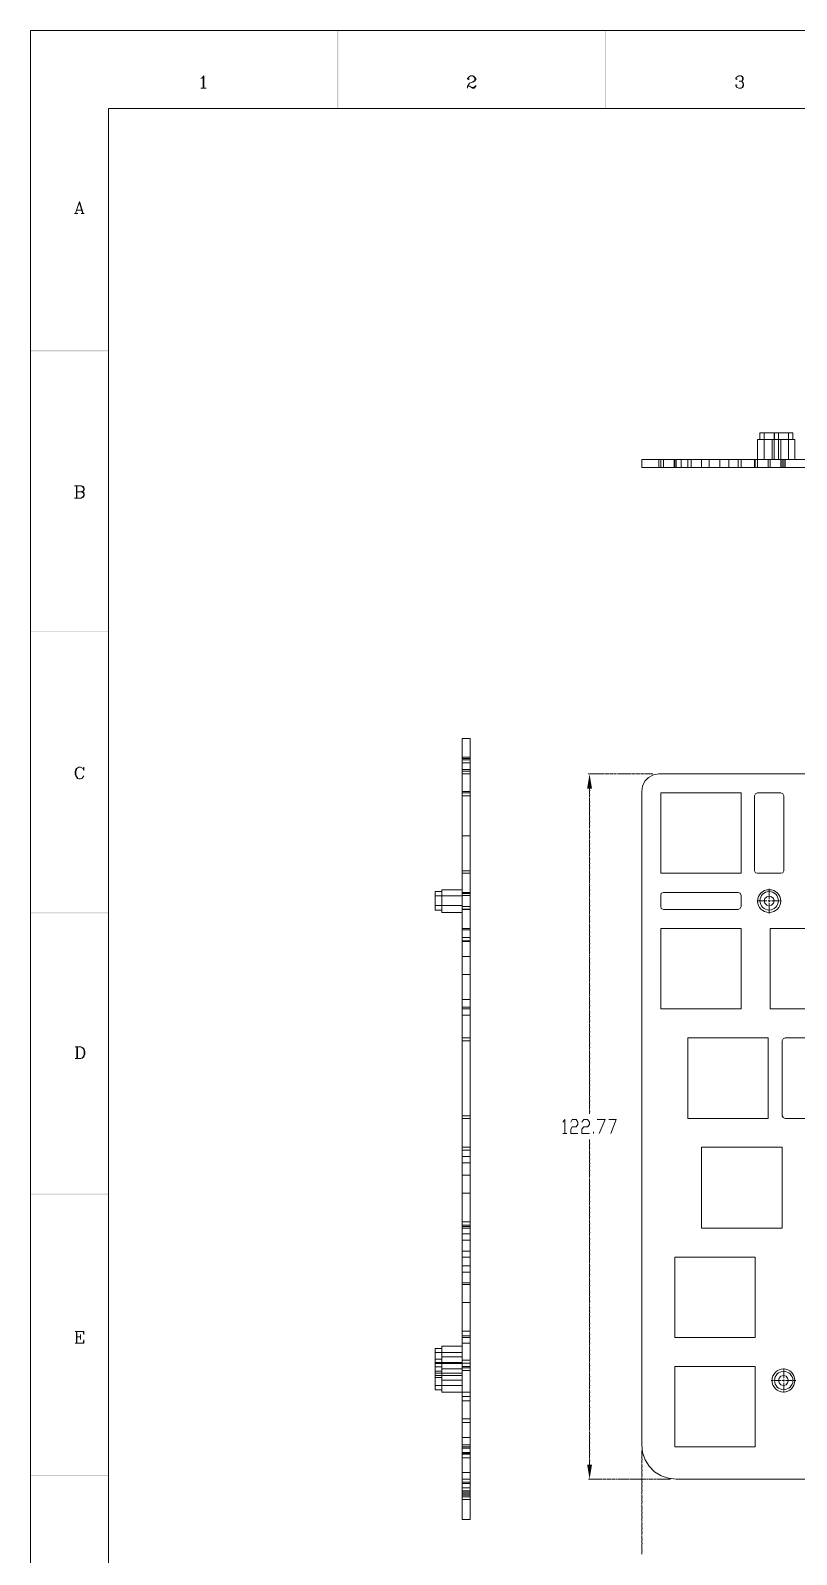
# Model space of a CAD drawing. Header units: millimetres. Extents: x 3 to 291, y 3 to 207.
# Drawn here: x 3.2 to 70.2, y 73.5 to 206.8 of the extents above; entities that cross this region are included whole.
import ezdxf

# ---------------------------------------------------------------- set-up
doc = ezdxf.new("R2010")
doc.units = ezdxf.units.MM

msp = doc.modelspace()

# ---------------------------------------------------------------- hatches: boundary and pattern name
h = msp.add_hatch(color=7)
h.dxf.hatch_style = 2
h.paths.add_polyline_path([(29.972, 206.825215), (30.099, 200.009548), (30.099, 206.825215)])
h = msp.add_hatch(color=7)
h.dxf.hatch_style = 2
h.paths.add_polyline_path([(29.972, 200.009442), (30.099, 200.009442), (29.972, 206.825109)])
h = msp.add_hatch(color=7)
h.dxf.hatch_style = 2
h.paths.add_polyline_path([(53.424772, 206.825215), (53.509439, 200.009548), (53.509439, 206.825215)])
h = msp.add_hatch(color=7)
h.dxf.hatch_style = 2
h.paths.add_polyline_path([(53.424772, 200.009442), (53.509439, 200.009442), (53.424772, 206.825109)])
h = msp.add_hatch(color=7)
h.dxf.hatch_style = 2
h.paths.add_polyline_path([(3.175, 178.758215), (9.990314, 178.758215), (9.990314, 178.885215)])
h = msp.add_hatch(color=7)
h.dxf.hatch_style = 2
h.paths.add_polyline_path([(3.175, 178.885215), (3.175, 178.758215), (9.990314, 178.885215)])
h = msp.add_hatch(color=7)
h.dxf.hatch_style = 2
h.paths.add_polyline_path([(3.175, 154.289443), (3.175, 154.205129), (9.990314, 154.289443)])
h = msp.add_hatch(color=7)
h.dxf.hatch_style = 2
h.paths.add_polyline_path([(3.175, 154.204987), (9.990314, 154.204987), (9.990314, 154.289301)])
at = {"true_color": 0x00ffff}
h = msp.add_hatch(color=4, dxfattribs=at)
h.dxf.hatch_style = 2
h.paths.add_polyline_path([(52.070035, 141.80118), (51.858369, 140.53118), (52.281702, 140.53118)])
h = msp.add_hatch(color=7)
h.dxf.hatch_style = 2
h.paths.add_polyline_path([(3.175, 129.69367), (3.175, 129.609356), (9.990314, 129.69367)])
h = msp.add_hatch(color=7)
h.dxf.hatch_style = 2
h.paths.add_polyline_path([(3.175, 129.609215), (9.990314, 129.609215), (9.990314, 129.693529)])
h = msp.add_hatch(color=7)
h.dxf.hatch_style = 2
h.paths.add_polyline_path([(3.175, 105.098215), (3.175, 105.013548), (9.990314, 105.098215)])
h = msp.add_hatch(color=7)
h.dxf.hatch_style = 2
h.paths.add_polyline_path([(3.175, 105.013443), (9.990314, 105.013443), (9.990314, 105.098109)])
h = msp.add_hatch(color=4, dxfattribs=at)
h.dxf.hatch_style = 2
h.paths.add_polyline_path([(52.070035, 80.121548), (52.281702, 81.391548), (51.858369, 81.391548)])
h = msp.add_hatch(color=7)
h.dxf.hatch_style = 2
h.paths.add_polyline_path([(3.175, 80.502442), (3.175, 80.417776), (9.990314, 80.502442)])
h = msp.add_hatch(color=7)
h.dxf.hatch_style = 2
h.paths.add_polyline_path([(3.175, 80.41767), (9.990314, 80.41767), (9.990314, 80.502337)])

# ---------------------------------------------------------------- linework, layer by layer
at = {"color": 7, "lineweight": 0}
for points in [[(291.422702, 206.825109), (3.175035, 206.825109)], [(291.422702, 206.825109), (3.175035, 206.825109)], [(3.175071, 206.825003), (3.175071, 3.286689)], [(18.076404, 202.634144), (18.203404, 202.676478), (18.330404, 202.845811), (18.330404, 201.787478)], [(18.287929, 202.761109), (18.287929, 201.787443)], [(41.486702, 202.634144), (41.529035, 202.591811), (41.486702, 202.549478), (41.402035, 202.591811), (41.402035, 202.634144), (41.486702, 202.718811), (41.529035, 202.761144), (41.656035, 202.845811), (41.867702, 202.845811), (41.994702, 202.761144), (42.037035, 202.718811), (42.121702, 202.634144), (42.121702, 202.549478), (42.037035, 202.422478), (41.910035, 202.337811), (41.656035, 202.253144), (41.571369, 202.210811), (41.486702, 202.083811), (41.402035, 201.956811), (41.402035, 201.787478)], [(41.867737, 202.845846), (41.952404, 202.76118), (41.994737, 202.718846), (42.037071, 202.63418), (42.037071, 202.549513), (41.994737, 202.422513), (41.867737, 202.337846), (41.656071, 202.25318)], [(64.897, 202.634144), (64.981667, 202.591811), (64.897, 202.549478), (64.854667, 202.591811), (64.854667, 202.634144), (64.897, 202.718811), (64.981667, 202.761144), (65.108667, 202.845811), (65.320333, 202.845811), (65.447333, 202.761144), (65.489667, 202.676478), (65.489667, 202.549478), (65.447333, 202.422478), (65.320333, 202.380144), (65.151, 202.380144)], [(65.320404, 202.845846), (65.405071, 202.76118), (65.447404, 202.676513), (65.447404, 202.549513), (65.405071, 202.422513), (65.320404, 202.38018), (65.405071, 202.337846), (65.489737, 202.25318), (65.532071, 202.12618), (65.532071, 201.99918), (65.489737, 201.914513), (65.447404, 201.829846), (65.320404, 201.787513), (65.108737, 201.787513), (64.981737, 201.829846), (64.897071, 201.914513), (64.854737, 201.99918), (64.854737, 202.041513), (64.897071, 202.083846), (64.981737, 202.041513), (64.897071, 201.99918)], [(18.076263, 201.787443), (18.541929, 201.787443)], [(41.401965, 201.914478), (41.486631, 201.956811), (41.571298, 201.956811), (41.825298, 201.829811), (41.952298, 201.829811), (42.036965, 201.914478), (42.121631, 201.956811)], [(41.571263, 201.956846), (41.825263, 201.787513), (41.994596, 201.787513), (42.036929, 201.829846), (42.121596, 201.956846), (42.121596, 202.041513)], [(65.447333, 202.295478), (65.489667, 202.126144), (65.489667, 201.999144), (65.447333, 201.914478), (65.405, 201.829811), (65.320333, 201.787478)], [(7.027369, 190.823144), (7.323702, 190.823144)], [(7.112071, 190.823144), (7.450737, 191.881478), (7.789404, 190.823144)], [(7.196702, 191.119478), (7.662369, 191.119478)], [(7.450702, 191.712144), (7.747035, 190.823144)], [(7.620035, 190.823144), (7.874035, 190.823144)], [(70.019369, 171.053478), (66.759702, 171.053478)], [(66.759737, 169.317846), (66.759737, 171.053513)], [(69.850035, 171.646144), (66.971369, 171.646144)], [(66.971404, 171.64618), (66.971404, 171.053513)], [(68.579965, 171.646215), (68.579965, 171.053548)], [(68.791667, 169.317846), (68.791667, 171.053513)], [(69.85, 171.646215), (69.85, 171.053548)], [(70.019333, 169.317882), (70.019333, 171.053548)], [(56.642, 168.598074), (56.642, 169.317741)], [(56.642035, 169.317811), (215.138035, 169.317811)], [(58.123667, 169.317741), (58.123667, 168.598074)], [(56.642035, 168.598144), (215.138035, 168.598144)], [(7.027298, 166.989478), (7.619965, 166.989478), (7.789298, 166.947144), (7.831631, 166.862478), (7.873965, 166.777811), (7.873965, 166.693144), (7.831631, 166.566144), (7.789298, 166.523811), (7.619965, 166.481478)], [(7.196631, 166.989478), (7.196631, 165.931144)], [(7.238965, 166.989478), (7.238965, 165.931144)], [(7.620035, 166.989478), (7.704702, 166.947144), (7.789369, 166.862478), (7.831702, 166.777811), (7.831702, 166.693144), (7.789369, 166.566144), (7.704702, 166.523811), (7.620035, 166.481478), (7.239035, 166.481478)], [(7.620035, 166.481478), (7.789369, 166.439144), (7.831702, 166.396811), (7.874035, 166.312144), (7.874035, 166.142811), (7.831702, 166.058144), (7.789369, 166.015811), (7.620035, 165.931144), (7.027369, 165.931144)], [(7.620035, 166.481478), (7.704702, 166.439144), (7.789369, 166.396811), (7.831702, 166.312144), (7.831702, 166.142811), (7.789369, 166.058144), (7.704702, 166.015811), (7.620035, 165.931144)], [(40.936333, 76.607882), (40.936333, 144.891548)], [(40.936333, 144.891407), (41.613667, 144.891407)], [(41.613667, 76.607882), (41.613667, 144.891548)], [(41.613667, 143.155776), (40.936333, 143.155776)], [(41.613667, 142.774846), (40.936333, 142.774846)], [(7.789369, 142.266776), (7.831702, 142.097442), (7.831702, 142.393776), (7.789369, 142.266776), (7.662369, 142.351442), (7.535369, 142.393776), (7.408369, 142.393776), (7.281369, 142.351442), (7.196702, 142.266776), (7.154369, 142.182109), (7.069702, 142.012776), (7.069702, 141.758776), (7.154369, 141.631776), (7.196702, 141.547109), (7.281369, 141.420109), (7.408369, 141.377776), (7.535369, 141.377776), (7.662369, 141.420109), (7.789369, 141.547109), (7.831702, 141.631776)], [(7.408333, 142.393705), (7.323667, 142.351372), (7.239, 142.266705), (7.196667, 142.182039), (7.154333, 142.012705), (7.154333, 141.758705), (7.196667, 141.631705), (7.239, 141.547039), (7.323667, 141.420039), (7.408333, 141.377705)], [(40.936333, 142.18218), (41.613667, 142.18218)], [(40.936333, 141.801039), (41.613667, 141.801039)], [(58.123596, 141.80118), (57.657929, 141.716513), (57.234596, 141.504846), (56.895929, 141.16618), (56.684263, 140.742846), (56.641929, 140.27718)], [(75.692, 141.801215), (58.123667, 141.801215)], [(41.613667, 140.277039), (40.936333, 140.277039)], [(56.642035, 83.127039), (56.642035, 140.277039)], [(65.320333, 140.150215), (58.293, 140.150215)], [(58.293035, 140.150039), (58.293035, 133.122705)], [(65.320369, 133.122705), (65.320369, 140.150039)], [(66.759737, 140.150109), (66.590404, 140.065442), (66.505737, 139.896109)], [(68.791667, 140.150215), (66.759667, 140.150215)], [(69.045737, 139.896215), (68.961071, 140.065548), (68.791737, 140.150215)], [(66.505702, 139.896039), (66.505702, 133.334372)], [(69.045702, 133.334372), (69.045702, 139.896039)], [(66.505667, 133.334513), (66.590333, 133.16518), (66.759667, 133.122846)], [(68.791667, 133.122811), (68.961, 133.165144), (69.045667, 133.334478)], [(58.293, 133.122882), (65.320333, 133.122882)], [(66.759667, 133.122882), (68.791667, 133.122882)], [(38.565596, 131.514109), (38.565596, 129.905442)], [(39.158333, 131.514109), (38.565667, 131.514109)], [(39.158263, 131.683443), (39.158263, 129.693776)], [(40.936333, 131.683443), (39.158333, 131.683443)], [(58.547, 131.429548), (58.335333, 131.387215), (58.293, 131.175548)], [(58.293035, 131.175372), (58.293035, 130.201705)], [(65.066333, 131.429548), (58.547, 131.429548)], [(65.320404, 131.175443), (65.235737, 131.387109), (65.066404, 131.429442)], [(65.320369, 130.201705), (65.320369, 131.175372)], [(39.158333, 129.905372), (38.565667, 129.905372)], [(40.936333, 129.693705), (39.158333, 129.693705)], [(58.293071, 130.201882), (58.335404, 130.032548), (58.547071, 129.947882)], [(58.547, 129.947882), (65.066333, 129.947882)], [(65.066298, 129.947811), (65.235631, 130.032478), (65.320298, 130.201811)], [(58.293035, 128.296811), (65.320369, 128.296811)], [(58.293035, 121.269372), (58.293035, 128.296705)], [(65.320369, 128.296705), (65.320369, 121.269372)], [(67.860369, 128.296811), (74.887702, 128.296811)], [(67.860369, 121.269372), (67.860369, 128.296705)], [(65.320369, 121.269478), (58.293035, 121.269478)], [(74.887702, 121.269478), (67.860369, 121.269478)], [(60.663702, 118.729478), (67.691035, 118.729478)], [(60.663702, 111.659705), (60.663702, 118.729372)], [(67.691035, 118.729372), (67.691035, 111.659705)], [(69.172702, 118.729548), (69.003369, 118.644882), (68.918702, 118.475548)], [(71.162369, 118.729478), (69.172702, 118.729478)], [(7.069667, 117.925109), (7.577667, 117.925109), (7.704667, 117.882776), (7.831667, 117.798109), (7.874, 117.713442), (7.916333, 117.544109), (7.916333, 117.290109), (7.874, 117.163109), (7.831667, 117.078442), (7.704667, 116.951442), (7.577667, 116.909109), (7.069667, 116.909109)], [(7.239, 117.925109), (7.239, 116.909109)], [(7.281333, 117.925109), (7.281333, 116.909109)], [(7.577667, 117.925109), (7.662333, 117.882776), (7.789333, 117.798109), (7.831667, 117.713442), (7.874, 117.544109), (7.874, 117.290109), (7.831667, 117.163109), (7.789333, 117.078442), (7.662333, 116.951442), (7.577667, 116.909109)], [(68.918702, 118.475372), (68.918702, 111.913705)], [(67.691035, 111.659811), (60.663702, 111.659811)], [(68.918631, 111.913741), (69.003298, 111.744407), (69.172631, 111.659741)], [(69.172702, 111.659811), (71.162369, 111.659811)], [(61.849035, 109.162215), (68.918702, 109.162215)], [(61.849035, 102.092725), (61.849035, 109.162039)], [(68.918702, 109.162039), (68.918702, 102.092725)], [(68.918702, 102.092548), (61.849035, 102.092548)], [(59.520702, 92.525391), (59.520702, 99.552725)], [(59.520702, 99.552548), (66.548035, 99.552548)], [(66.548035, 99.552725), (66.548035, 92.525391)], [(7.069667, 93.033074), (7.831667, 93.033074), (7.831667, 92.779074), (7.789333, 93.033074)], [(7.069667, 92.017109), (7.831667, 92.017109), (7.831667, 92.313442), (7.789333, 92.017109)], [(7.196631, 93.033074), (7.196631, 92.017074)], [(7.238965, 93.033074), (7.238965, 92.017074)], [(7.239, 92.567654), (7.535333, 92.567654)], [(7.535298, 92.779074), (7.535298, 92.355741)], [(66.548035, 92.525215), (59.520702, 92.525215)], [(38.565596, 91.551443), (38.565596, 87.953462)], [(39.158333, 91.551337), (38.565667, 91.551337)], [(39.158263, 91.763109), (39.158263, 89.815776)], [(40.936333, 91.763356), (39.158333, 91.763356)], [(39.158333, 89.942846), (38.565667, 89.942846)], [(39.158333, 89.561811), (38.565667, 89.561811)], [(40.936333, 89.773337), (39.158333, 89.773337)], [(39.158333, 89.773337), (39.158333, 87.741337)], [(59.520702, 89.985215), (66.548035, 89.985215)], [(59.520702, 82.958058), (59.520702, 89.985039)], [(66.548035, 89.985039), (66.548035, 82.958058)], [(39.158333, 87.953427), (38.565667, 87.953427)], [(40.936333, 87.741407), (39.158333, 87.741407)], [(40.936333, 83.127039), (41.613667, 83.127039)], [(56.642035, 83.127039), (56.684369, 82.449705), (56.938369, 81.814705), (57.277035, 81.264725), (57.742702, 80.756372), (58.335369, 80.417705), (58.970369, 80.206391), (59.647702, 80.121372)], [(66.548035, 82.957882), (59.520702, 82.957882)], [(41.613667, 80.121548), (40.936333, 80.121548)], [(59.647702, 80.121372), (75.692035, 80.121372)], [(41.613667, 79.740513), (40.936333, 79.740513)], [(40.936333, 78.724548), (41.613667, 78.724548)], [(40.936369, 78.343407), (41.613702, 78.343407)], [(41.613702, 76.607741), (40.936369, 76.607741)]]:
    msp.add_lwpolyline(points, dxfattribs=at)
msp.add_lwpolyline([(9.990667, 200.009478), (284.607, 200.009478), (284.607, 10.102144), (9.990667, 10.102144)], close=True, dxfattribs=at)
at = {"color": 8, "lineweight": 0, "true_color": 0x808080}
for points in [[(67.352298, 169.317846), (67.352298, 171.64618)], [(68.029631, 169.317846), (68.029631, 171.053513)], [(68.198965, 169.317846), (68.198965, 171.64618)], [(68.241298, 171.64618), (68.241298, 171.053513)], [(68.579965, 169.317846), (68.579965, 171.64618)], [(69.469071, 169.317846), (69.469071, 171.64618)], [(58.293071, 169.317846), (58.293071, 168.59818)], [(58.547071, 169.317846), (58.547071, 168.59818)], [(59.478404, 169.317846), (59.478404, 168.59818)], [(59.520737, 169.317846), (59.520737, 168.59818)], [(59.647737, 168.59818), (59.647737, 169.317846)], [(60.071071, 169.317846), (60.071071, 168.59818)], [(60.663737, 169.317846), (60.663737, 168.59818)], [(60.960071, 168.59818), (60.960071, 169.317846)], [(61.849071, 169.317846), (61.849071, 168.59818)], [(62.526404, 168.59818), (62.526404, 169.317846)], [(63.457737, 169.317846), (63.457737, 168.59818)], [(64.262071, 169.317846), (64.262071, 168.59818)], [(65.066404, 169.317846), (65.066404, 168.59818)], [(65.320404, 169.317846), (65.320404, 168.59818)], [(66.505737, 169.317846), (66.505737, 168.59818)], [(66.548071, 169.317846), (66.548071, 168.59818)], [(66.759737, 169.317846), (66.759737, 168.59818)], [(67.690965, 169.317846), (67.690965, 168.59818)], [(67.860298, 169.317846), (67.860298, 168.59818)], [(68.791631, 169.317846), (68.791631, 168.59818)], [(69.045737, 169.317846), (69.045737, 168.59818)], [(69.172737, 169.317846), (69.172737, 168.59818)], [(40.936333, 143.282882), (41.613667, 143.282882)], [(40.936333, 143.028811), (41.613667, 143.028811)], [(40.936333, 142.055074), (41.613667, 142.055074)], [(40.936333, 140.150144), (41.613667, 140.150144)], [(40.936333, 139.896144), (41.613667, 139.896144)], [(41.613667, 136.382478), (40.936333, 136.382478)], [(40.936333, 133.334478), (41.613667, 133.334478)], [(40.936333, 133.122811), (41.613667, 133.122811)], [(40.936333, 131.133144), (38.565667, 131.133144)], [(40.936333, 131.429478), (41.613667, 131.429478)], [(40.936333, 131.387144), (41.613667, 131.387144)], [(40.936333, 131.344811), (41.613667, 131.344811)], [(40.936333, 131.175478), (41.613667, 131.175478)], [(40.936333, 130.286478), (38.565667, 130.286478)], [(40.936333, 130.201811), (41.613667, 130.201811)], [(40.936333, 129.990144), (41.613667, 129.990144)], [(40.936333, 129.947811), (41.613667, 129.947811)], [(40.936333, 128.296846), (41.613667, 128.296846)], [(40.936333, 128.169846), (41.613667, 128.169846)], [(40.936333, 127.492513), (41.613667, 127.492513)], [(40.936333, 127.19618), (41.613667, 127.19618)], [(40.936333, 127.153846), (41.613667, 127.153846)], [(40.936333, 125.841513), (41.613667, 125.841513)], [(40.936333, 124.27518), (41.613667, 124.27518)], [(40.936333, 122.073846), (41.613667, 122.073846)], [(40.936333, 121.396513), (41.613667, 121.396513)], [(40.936333, 121.269513), (41.613667, 121.269513)], [(40.936333, 120.71918), (41.613667, 120.71918)], [(40.936333, 118.729513), (41.613667, 118.729513)], [(40.936333, 118.475513), (41.613667, 118.475513)], [(40.936333, 111.913846), (41.613667, 111.913846)], [(40.936333, 111.659846), (41.613667, 111.659846)], [(40.936333, 109.162074), (41.613667, 109.162074)], [(40.936333, 108.908074), (41.613667, 108.908074)], [(40.936333, 108.357776), (41.613667, 108.357776)], [(40.936333, 107.807443), (41.613667, 107.807443)], [(40.936333, 106.706776), (41.613667, 106.706776)], [(40.936333, 105.140443), (41.613667, 105.140443)], [(40.936333, 102.642776), (41.613667, 102.642776)], [(40.936333, 102.346442), (41.613667, 102.346442)], [(40.936333, 102.219442), (41.613667, 102.219442)], [(40.936333, 102.092795), (41.613667, 102.092795)], [(40.936333, 101.584442), (41.613667, 101.584442)], [(40.936333, 101.034462), (41.613667, 101.034462)], [(40.936333, 100.060442), (41.613667, 100.060442)], [(40.936333, 99.552443), (41.613667, 99.552443)], [(40.936333, 98.790443), (41.613667, 98.790443)], [(40.936333, 98.240109), (41.613667, 98.240109)], [(41.613667, 97.308776), (40.936333, 97.308776)], [(40.936333, 97.139795), (41.613667, 97.139795)], [(40.936333, 95.573109), (41.613667, 95.573109)], [(40.936333, 93.075443), (41.613667, 93.075443)], [(40.936333, 92.652109), (41.613667, 92.652109)], [(40.936333, 92.525109), (41.613667, 92.525109)], [(40.936333, 92.017109), (41.613667, 92.017109)], [(40.936333, 91.212529), (38.565667, 91.212529)], [(40.936333, 90.831529), (39.158333, 90.831529)], [(39.158333, 90.620215), (38.565667, 90.620215)], [(40.936333, 90.323882), (38.565667, 90.323882)], [(40.936333, 90.239215), (38.565667, 90.239215)], [(40.936333, 89.392654), (38.565667, 89.392654)], [(39.158333, 89.815705), (39.158333, 89.773372)], [(40.936333, 90.535548), (41.613667, 90.535548)], [(41.613667, 90.281548), (40.936333, 90.281548)], [(40.936333, 89.985215), (41.613667, 89.985215)], [(40.936333, 89.858074), (41.613667, 89.858074)], [(40.936333, 89.646548), (41.613667, 89.646548)], [(40.936333, 89.180635), (38.565667, 89.180635)], [(39.158333, 89.011654), (38.565667, 89.011654)], [(40.936333, 88.334321), (38.565667, 88.334321)], [(40.936333, 88.799635), (39.158333, 88.799635)], [(41.613667, 87.741301), (40.936333, 87.741301)], [(40.936333, 87.360301), (41.613667, 87.360301)], [(40.936333, 86.979301), (41.613667, 86.979301)], [(40.936333, 85.413321), (41.613667, 85.413321)], [(40.936333, 85.074654), (41.613667, 85.074654)], [(40.936333, 83.761968), (41.613667, 83.761968)], [(40.936333, 82.957776), (41.613667, 82.957776)], [(40.936333, 82.830776), (41.613667, 82.830776)], [(40.936333, 82.449776), (41.613667, 82.449776)], [(41.613667, 82.365109), (40.936333, 82.365109)], [(40.936333, 82.323129), (41.613667, 82.323129)], [(40.936333, 81.984462), (41.613667, 81.984462)], [(41.613667, 80.714109), (40.936333, 80.714109)], [(40.936333, 79.867654), (41.613667, 79.867654)], [(40.936333, 79.359337), (41.613667, 79.359337)], [(40.936333, 79.105689), (41.613667, 79.105689)], [(40.936333, 78.978337), (41.613667, 78.978337)], [(40.936333, 78.851337), (41.613667, 78.851337)], [(40.936333, 78.597442), (41.613667, 78.597442)]]:
    msp.add_lwpolyline(points, dxfattribs=at)
for points in [[(68.918631, 169.317846), (68.918631, 168.59818)], [(68.198929, 130.709846), (68.156596, 130.921513), (67.987263, 131.048513), (67.775596, 131.13318), (67.563929, 131.048513), (67.394596, 130.921513), (67.352263, 130.709846), (67.394596, 130.49818), (67.563929, 130.328846), (67.775596, 130.286513), (67.987263, 130.328846), (68.156596, 130.49818)], [(69.468965, 88.757372), (69.384298, 88.969391), (69.257298, 89.138372), (69.045631, 89.180705), (68.791631, 89.138372), (68.664631, 88.969391), (68.579965, 88.757372), (68.664631, 88.545705), (68.791631, 88.376372), (69.045631, 88.334391), (69.257298, 88.376372), (69.384298, 88.545705)]]:
    msp.add_lwpolyline(points, close=True, dxfattribs=at)
at = {"color": 4, "lineweight": 0, "true_color": 0x00ffff}
for points in [[(52.070035, 141.80118), (52.027702, 141.80118), (51.943035, 141.80118)], [(52.197, 141.80118), (52.112333, 141.80118)], [(52.408702, 141.80118), (52.281702, 141.80118), (52.239369, 141.80118)], [(52.451071, 141.80118), (52.493404, 141.80118)], [(52.789702, 141.80118), (52.662702, 141.80118), (52.620369, 141.80118), (52.493369, 141.80118)], [(52.831929, 141.80118), (52.874263, 141.80118)], [(53.043631, 141.80118), (53.001298, 141.80118), (52.874298, 141.80118)], [(53.170737, 141.80118), (53.086071, 141.80118)], [(53.382263, 141.80118), (53.255263, 141.80118), (53.212929, 141.80118)], [(53.424631, 141.80118), (53.466965, 141.80118)], [(53.763298, 141.80118), (53.636298, 141.80118), (53.593965, 141.80118), (53.466965, 141.80118)], [(53.805667, 141.80118), (53.848, 141.80118)], [(54.144333, 141.80118), (54.017333, 141.80118), (53.975, 141.80118), (53.848, 141.80118)], [(54.186702, 141.80118), (54.229035, 141.80118)], [(54.398404, 141.80118), (54.356071, 141.80118), (54.229071, 141.80118)], [(54.525369, 141.80118), (54.440702, 141.80118)], [(54.737071, 141.80118), (54.610071, 141.80118), (54.567737, 141.80118)], [(54.779263, 141.80118), (54.821596, 141.80118)], [(55.118071, 141.80118), (54.991071, 141.80118), (54.948737, 141.80118), (54.821737, 141.80118)], [(55.160298, 141.80118), (55.202631, 141.80118)], [(55.498929, 141.80118), (55.371929, 141.80118), (55.329596, 141.80118), (55.202596, 141.80118)], [(55.710631, 141.80118), (55.583631, 141.80118), (55.541298, 141.80118)], [(55.753, 141.80118), (55.795333, 141.80118)], [(56.091667, 141.80118), (55.964667, 141.80118), (55.922333, 141.80118), (55.795333, 141.80118)], [(56.134035, 141.80118), (56.176369, 141.80118)], [(56.472702, 141.80118), (56.345702, 141.80118), (56.303369, 141.80118), (56.176369, 141.80118)], [(56.515071, 141.80118), (56.557404, 141.80118)], [(56.726596, 141.80118), (56.684263, 141.80118), (56.557263, 141.80118)], [(56.853737, 141.80118), (56.769071, 141.80118)], [(57.065263, 141.80118), (56.938263, 141.80118), (56.895929, 141.80118)], [(57.107631, 141.80118), (57.149965, 141.80118)], [(57.446263, 141.80118), (57.319263, 141.80118), (57.276929, 141.80118), (57.149929, 141.80118)], [(57.488596, 141.80118), (57.530929, 141.80118)], [(57.615596, 141.80118), (57.530929, 141.80118)], [(52.070035, 140.531144), (52.070035, 140.404144)], [(52.070035, 140.361811), (52.112369, 140.361811)], [(52.070035, 140.319442), (52.070035, 140.192443), (52.070035, 140.150109), (52.070035, 140.023109)], [(52.070035, 139.980776), (52.112369, 139.980776)], [(52.070035, 139.938407), (52.070035, 139.811407), (52.070035, 139.769074)], [(52.070035, 139.726882), (52.070035, 139.642215)], [(52.070035, 139.599741), (52.070035, 139.557407), (52.070035, 139.430407)], [(52.070035, 139.388215), (52.112369, 139.388215)], [(52.070035, 139.345846), (52.070035, 139.218846), (52.070035, 139.176513), (52.070035, 139.049513)], [(52.070035, 139.00718), (52.112369, 139.00718)], [(52.070035, 138.964811), (52.070035, 138.837811), (52.070035, 138.795478), (52.070035, 138.668478)], [(52.070035, 138.62618), (52.112369, 138.62618)], [(52.070035, 138.583776), (52.070035, 138.456776), (52.070035, 138.414442)], [(52.070035, 138.372074), (52.070035, 138.287407)], [(52.070035, 138.245144), (52.070035, 138.202811), (52.070035, 138.075811)], [(52.070035, 138.033442), (52.112369, 138.033442)], [(52.070035, 137.991215), (52.070035, 137.864215), (52.070035, 137.821882), (52.070035, 137.694882)], [(52.070035, 137.652407), (52.112369, 137.652407)], [(52.070035, 137.610215), (52.070035, 137.483215), (52.070035, 137.440882), (52.070035, 137.313882)], [(52.070035, 137.271548), (52.112369, 137.271548)], [(52.070035, 137.22918), (52.070035, 137.10218), (52.070035, 137.059846)], [(52.070035, 137.017478), (52.070035, 136.932811)], [(52.070035, 136.890513), (52.070035, 136.84818), (52.070035, 136.72118)], [(52.070035, 136.678811), (52.112369, 136.678811)], [(52.070035, 136.636442), (52.070035, 136.509442), (52.070035, 136.467109), (52.070035, 136.340109)], [(52.070035, 136.297811), (52.112369, 136.297811)], [(52.070035, 136.255407), (52.070035, 136.128407), (52.070035, 136.086074)], [(52.070035, 136.043705), (52.070035, 135.959039)], [(52.070035, 135.916776), (52.070035, 135.874442), (52.070035, 135.747442)], [(52.070035, 135.705074), (52.112369, 135.705074)], [(52.070035, 135.662882), (52.070035, 135.535882), (52.070035, 135.493548), (52.070035, 135.366548)], [(52.070035, 135.324215), (52.112369, 135.324215)], [(52.070035, 135.281846), (52.070035, 135.154846), (52.070035, 135.112513), (52.070035, 134.985513)], [(52.070035, 134.94318), (52.112369, 134.94318)], [(52.070035, 134.900811), (52.070035, 134.773811), (52.070035, 134.731478)], [(52.070035, 134.689109), (52.070035, 134.604443)], [(52.070035, 134.562144), (52.070035, 134.519811), (52.070035, 134.392811)], [(52.070035, 134.350442), (52.112369, 134.350442)], [(52.070035, 134.308074), (52.070035, 134.181074), (52.070035, 134.138741), (52.070035, 134.011741)], [(52.070035, 133.969442), (52.112369, 133.969442)], [(52.070035, 133.927039), (52.070035, 133.800039), (52.070035, 133.758058), (52.070035, 133.630705)], [(52.070035, 133.588407), (52.112369, 133.588407)], [(52.070035, 133.546215), (52.070035, 133.419215), (52.070035, 133.376882)], [(52.070035, 133.334513), (52.070035, 133.249846)], [(52.070035, 133.207548), (52.070035, 133.165215), (52.070035, 133.038215)], [(52.070035, 132.995846), (52.112369, 132.995846)], [(52.070035, 132.953478), (52.070035, 132.826478), (52.070035, 132.784144), (52.070035, 132.657144)], [(52.070035, 132.614811), (52.112369, 132.614811)], [(52.070035, 132.572443), (52.070035, 132.445442), (52.070035, 132.403109)], [(52.070035, 132.360741), (52.070035, 132.276074)], [(52.070035, 132.233776), (52.070035, 132.191442), (52.070035, 132.064442)], [(52.070035, 132.022074), (52.112369, 132.022074)], [(52.070035, 131.979882), (52.070035, 131.852882), (52.070035, 131.810548), (52.070035, 131.683548)], [(52.070035, 131.641215), (52.112369, 131.641215)], [(52.070035, 131.598846), (52.070035, 131.471846), (52.070035, 131.429513), (52.070035, 131.302513)], [(52.070035, 131.260215), (52.112369, 131.260215)], [(52.070035, 131.217846), (52.070035, 131.090846), (52.070035, 131.048513)], [(52.070035, 131.006144), (52.070035, 130.921478)], [(52.070035, 130.87918), (52.070035, 130.836846), (52.070035, 130.709846)], [(52.070035, 130.667478), (52.112369, 130.667478)], [(52.070035, 130.625109), (52.070035, 130.498109), (52.070035, 130.455776), (52.070035, 130.328776)], [(66.717298, 130.709846), (66.886631, 130.709846)], [(66.928965, 130.709846), (66.971298, 130.709846)], [(67.013631, 130.709846), (67.267631, 130.709846)], [(67.309965, 130.709846), (67.352298, 130.709846)], [(67.394667, 130.709846), (67.564, 130.709846)], [(67.690965, 130.709846), (67.902631, 130.709846)], [(67.775631, 130.582846), (67.775631, 130.794513)], [(67.775702, 131.556478), (67.775702, 131.768144)], [(67.775702, 131.471846), (67.775702, 131.51418)], [(67.775702, 131.217846), (67.775702, 131.429513)], [(67.775702, 131.13318), (67.775702, 131.175513)], [(67.775702, 130.87918), (67.775702, 131.090846)], [(67.987404, 130.709846), (68.156737, 130.709846)], [(68.199071, 130.709846), (68.241404, 130.709846)], [(68.283737, 130.709846), (68.537737, 130.709846)], [(68.580071, 130.709846), (68.622404, 130.709846)], [(68.664702, 130.709846), (68.834035, 130.709846)], [(52.070035, 130.286442), (52.112369, 130.286442)], [(52.070035, 130.244074), (52.070035, 130.117074), (52.070035, 130.074741), (52.070035, 129.947741)], [(52.070035, 129.905407), (52.112369, 129.905407)], [(52.070035, 129.863215), (52.070035, 129.736215), (52.070035, 129.693882)], [(52.070035, 129.651513), (52.070035, 129.566846)], [(52.070035, 129.524548), (52.070035, 129.482215), (52.070035, 129.355215)], [(52.070035, 129.312882), (52.112369, 129.312882)], [(67.775702, 130.286442), (67.775702, 130.498109)], [(67.775702, 129.947811), (67.775702, 130.201811), (67.775702, 130.244144)], [(67.775702, 129.863144), (67.775702, 129.905478)], [(67.775702, 129.609144), (67.775702, 129.820811)], [(52.070035, 129.270478), (52.070035, 129.143478), (52.070035, 129.101144), (52.070035, 128.974144)], [(52.070035, 128.931846), (52.112369, 128.931846)], [(52.070035, 128.889478), (52.070035, 128.762478), (52.070035, 128.720144)], [(52.070035, 128.677776), (52.070035, 128.593109)], [(52.070035, 128.550811), (52.070035, 128.508478), (52.070035, 128.381478)], [(52.070035, 128.339109), (52.112369, 128.339109)], [(52.070035, 128.296741), (52.070035, 128.169741), (52.070035, 128.127407), (52.070035, 128.000407)], [(52.070035, 127.958074), (52.112369, 127.958074)], [(52.070035, 127.915882), (52.070035, 127.788882), (52.070035, 127.746548), (52.070035, 127.619548)], [(52.070035, 127.577039), (52.112369, 127.577039)], [(52.070035, 127.534846), (52.070035, 127.407846), (52.070035, 127.365513)], [(52.070035, 127.323144), (52.070035, 127.238478)], [(52.070035, 127.196215), (52.070035, 127.153882), (52.070035, 127.026882)], [(52.070035, 126.984513), (52.112369, 126.984513)], [(52.070035, 126.942109), (52.070035, 126.815109), (52.070035, 126.772776), (52.070035, 126.645776)], [(52.070035, 126.603478), (52.112369, 126.603478)], [(52.070035, 126.561109), (52.070035, 126.434109), (52.070035, 126.391776), (52.070035, 126.264776)], [(52.070035, 126.222443), (52.112369, 126.222443)], [(52.070035, 126.180074), (52.070035, 126.053074), (52.070035, 126.010741)], [(52.070035, 125.968548), (52.070035, 125.883882)], [(52.070035, 125.841407), (52.070035, 125.799074), (52.070035, 125.672074)], [(52.070035, 125.629882), (52.112369, 125.629882)], [(52.070035, 125.587513), (52.070035, 125.460513), (52.070035, 125.41818), (52.070035, 125.29118)], [(52.070035, 125.248846), (52.112369, 125.248846)], [(52.070035, 125.206478), (52.070035, 125.079478), (52.070035, 125.037144)], [(52.070035, 124.994776), (52.070035, 124.910109)], [(52.070035, 124.867846), (52.070035, 124.825513), (52.070035, 124.698513)], [(52.070035, 124.656144), (52.112369, 124.656144)], [(52.070035, 124.613741), (52.070035, 124.486741), (52.070035, 124.444407), (52.070035, 124.317407)], [(52.070035, 124.275109), (52.112369, 124.275109)], [(52.070035, 124.232882), (52.070035, 124.105882), (52.070035, 124.063548), (52.070035, 123.936548)], [(52.070035, 123.894074), (52.112369, 123.894074)], [(52.070035, 123.851882), (52.070035, 123.724882), (52.070035, 123.682548)], [(52.070035, 123.64018), (52.070035, 123.555513)], [(52.070035, 123.513215), (52.070035, 123.470882), (52.070035, 123.343882)], [(52.070035, 123.301513), (52.112369, 123.301513)], [(52.070035, 123.259144), (52.070035, 123.132144), (52.070035, 123.089811), (52.070035, 122.962811)], [(52.070035, 122.920478), (52.112369, 122.920478)], [(52.070035, 122.878109), (52.070035, 122.751109), (52.070035, 122.708776), (52.070035, 122.581776)], [(52.070035, 122.539478), (52.112369, 122.539478)], [(52.070035, 122.497074), (52.070035, 122.370074), (52.070035, 122.327741)], [(52.070035, 122.285372), (52.070035, 122.200705)], [(52.070035, 122.158442), (52.070035, 122.116109), (52.070035, 121.989109)], [(52.070035, 121.946741), (52.112369, 121.946741)], [(52.070035, 121.904548), (52.070035, 121.777548), (52.070035, 121.735215), (52.070035, 121.608215)], [(52.070035, 121.565882), (52.112369, 121.565882)], [(52.070035, 121.523513), (52.070035, 121.396513), (52.070035, 121.35418)], [(52.070035, 121.311811), (52.070035, 121.227144)], [(52.070035, 121.184846), (52.070035, 121.142513), (52.070035, 121.015513)], [(52.070035, 120.973144), (52.112369, 120.973144)], [(52.070035, 120.930776), (52.070035, 120.803776), (52.070035, 120.761443), (52.070035, 120.634443)], [(52.070035, 120.592109), (52.112369, 120.592109)], [(52.070035, 120.549741), (52.070035, 120.422741), (52.070035, 120.380407), (52.070035, 120.253407)], [(52.070035, 120.211109), (52.112369, 120.211109)], [(52.070035, 120.168705), (52.070035, 120.041705), (52.070035, 119.999725)], [(52.070035, 119.95718), (52.070035, 119.872513)], [(52.070035, 119.830074), (52.070035, 119.787741), (52.070035, 119.660741)], [(52.070035, 119.618548), (52.112369, 119.618548)], [(52.070035, 119.57618), (52.070035, 119.44918), (52.070035, 119.406846), (52.070035, 119.279846)], [(52.070035, 119.237513), (52.112369, 119.237513)], [(52.070035, 119.195144), (52.070035, 119.068144), (52.070035, 119.025811), (52.070035, 118.898811)], [(52.070035, 118.856478), (52.112369, 118.856478)], [(52.070035, 118.814109), (52.070035, 118.687109), (52.070035, 118.644776)], [(52.070035, 118.602407), (52.070035, 118.475407), (52.070035, 118.433074), (52.070035, 118.306074)], [(52.070035, 118.263741), (52.112369, 118.263741)], [(52.070035, 118.221548), (52.070035, 118.094548), (52.070035, 118.052215), (52.070035, 117.925215)], [(52.070035, 117.882882), (52.112369, 117.882882)], [(52.070035, 117.840513), (52.070035, 117.713513), (52.070035, 117.67118)], [(52.070035, 117.628811), (52.070035, 117.544144)], [(52.070035, 117.501882), (52.070035, 117.459548), (52.070035, 117.332548)], [(52.070035, 117.29018), (52.112369, 117.29018)], [(52.070035, 117.247811), (52.070035, 117.120811), (52.070035, 117.078478), (52.070035, 116.951478)], [(52.070035, 116.909144), (52.112369, 116.909144)], [(52.070035, 116.866776), (52.070035, 116.739776), (52.070035, 116.697442), (52.070035, 116.570443)], [(52.070035, 116.528109), (52.112369, 116.528109)], [(52.070035, 116.485741), (52.070035, 116.358741), (52.070035, 116.316407)], [(52.070035, 116.274215), (52.070035, 116.189548)], [(52.070035, 116.147074), (52.070035, 116.104741), (52.070035, 115.977741)], [(52.070035, 115.935372), (52.112369, 115.935372)], [(52.070035, 115.89318), (52.070035, 115.76618), (52.070035, 115.723846), (52.070035, 115.596846)], [(52.070035, 115.554548), (52.112369, 115.554548)], [(52.070035, 115.512144), (52.070035, 115.385144), (52.070035, 115.342811), (52.070035, 115.215811)], [(52.070035, 115.173513), (52.112369, 115.173513)], [(52.070035, 115.13118), (52.070035, 115.00418)], [(52.070035, 114.961846), (52.112369, 114.961846)], [(52.070035, 114.919443), (52.070035, 114.792442), (52.070035, 114.750109), (52.070035, 114.623109)], [(52.070035, 114.580776), (52.112369, 114.580776)], [(52.070035, 114.538407), (52.070035, 114.411407), (52.070035, 114.369074), (52.070035, 114.242074)], [(52.070035, 114.199741), (52.112369, 114.199741)], [(52.070035, 114.157548), (52.070035, 114.030548), (52.070035, 113.988215)], [(52.070035, 113.945846), (52.070035, 113.86118)], [(52.070035, 113.818705), (52.070035, 113.776372), (52.070035, 113.649725)], [(52.070035, 113.60718), (52.112369, 113.60718)], [(52.070035, 113.564811), (52.070035, 113.437811), (52.070035, 113.395478), (52.070035, 113.268478)], [(52.070035, 113.22618), (52.112369, 113.22618)], [(52.070035, 113.183776), (52.070035, 113.056776), (52.070035, 113.014443), (52.070035, 112.887443)], [(52.070035, 112.845144), (52.112369, 112.845144)], [(52.070035, 112.802776), (52.070035, 112.675776), (52.070035, 112.633442)], [(52.070035, 112.591215), (52.070035, 112.506548)], [(52.070035, 112.464109), (52.070035, 112.421776), (52.070035, 112.294776)], [(52.070035, 112.252407), (52.112369, 112.252407)], [(52.070035, 112.210215), (52.070035, 112.083215)], [(52.070035, 109.500811), (52.070035, 109.627811), (52.070035, 109.670144), (52.070035, 109.839478)], [(52.070035, 109.458442), (52.112369, 109.458442)], [(52.070035, 109.119776), (52.070035, 109.246776), (52.070035, 109.289109), (52.070035, 109.416109)], [(52.070035, 109.077407), (52.112369, 109.077407)], [(52.070035, 108.865882), (52.070035, 108.908215), (52.070035, 109.035215)], [(52.070035, 108.738741), (52.070035, 108.823407)], [(52.070035, 108.527039), (52.070035, 108.654039), (52.070035, 108.696372)], [(52.070035, 108.484846), (52.112369, 108.484846)], [(52.070035, 108.146215), (52.070035, 108.273215), (52.070035, 108.315548), (52.070035, 108.442548)], [(52.070035, 108.103811), (52.112369, 108.103811)], [(52.070035, 107.76518), (52.070035, 107.89218), (52.070035, 107.934513), (52.070035, 108.061513)], [(52.070035, 107.722776), (52.112369, 107.722776)], [(52.070035, 107.553442), (52.070035, 107.680443)], [(52.070035, 107.511109), (52.112369, 107.511109)], [(52.070035, 107.172443), (52.070035, 107.299443), (52.070035, 107.341776), (52.070035, 107.468776)], [(52.070035, 107.130074), (52.112369, 107.130074)], [(52.070035, 106.791407), (52.070035, 106.918407), (52.070035, 106.960741), (52.070035, 107.087741)], [(52.070035, 106.749215), (52.112369, 106.749215)], [(52.070035, 106.537513), (52.070035, 106.579846), (52.070035, 106.706846)], [(52.070035, 106.410372), (52.070035, 106.495039)], [(52.070035, 106.198846), (52.070035, 106.325846), (52.070035, 106.36818)], [(52.070035, 106.156478), (52.112369, 106.156478)], [(52.070035, 105.817846), (52.070035, 105.944846), (52.070035, 105.98718), (52.070035, 106.11418)], [(52.070035, 105.775443), (52.112369, 105.775443)], [(52.070035, 105.436811), (52.070035, 105.563811), (52.070035, 105.606144), (52.070035, 105.733144)], [(52.070035, 105.394443), (52.112369, 105.394443)], [(52.070035, 105.182882), (52.070035, 105.225215), (52.070035, 105.351862)], [(52.070035, 105.055776), (52.070035, 105.140443)], [(52.070035, 104.844074), (52.070035, 104.971074), (52.070035, 105.013407)], [(52.070035, 104.801882), (52.112369, 104.801882)], [(52.070035, 104.463215), (52.070035, 104.589862), (52.070035, 104.632196), (52.070035, 104.759548)], [(52.070035, 104.420846), (52.112369, 104.420846)], [(52.070035, 104.08218), (52.070035, 104.20918), (52.070035, 104.25116), (52.070035, 104.378513)], [(52.070035, 103.870301), (52.070035, 103.997301), (52.070035, 104.039635)], [(52.070035, 103.828286), (52.112369, 103.828286)], [(52.070035, 103.489619), (52.070035, 103.616266), (52.070035, 103.658599), (52.070035, 103.785952)], [(52.070035, 103.44725), (52.112369, 103.44725)], [(52.070035, 103.108619), (52.070035, 103.235266), (52.070035, 103.277599), (52.070035, 103.404952)], [(52.070035, 103.066215), (52.112369, 103.066215)], [(52.070035, 102.854372), (52.070035, 102.896705), (52.070035, 103.023705)], [(52.070035, 102.727584), (52.070035, 102.811897)], [(52.070035, 102.515705), (52.070035, 102.642705), (52.070035, 102.685039)], [(52.070035, 102.473337), (52.112369, 102.473337)], [(52.070035, 102.13467), (52.070035, 102.26167), (52.070035, 102.304003), (52.070035, 102.431356)], [(52.070035, 102.092654), (52.112369, 102.092654)], [(52.070035, 101.753635), (52.070035, 101.880635), (52.070035, 101.922968), (52.070035, 102.050321)], [(52.070035, 101.711619), (52.112369, 101.711619)], [(52.070035, 101.499741), (52.070035, 101.542074), (52.070035, 101.669074)], [(52.070035, 101.372952), (52.070035, 101.457266)], [(52.070035, 101.161109), (52.070035, 101.288109), (52.070035, 101.330443)], [(52.070035, 101.118705), (52.112369, 101.118705)], [(52.070035, 100.780074), (52.070035, 100.907074), (52.070035, 100.949407), (52.070035, 101.076407)], [(52.070035, 100.737705), (52.112369, 100.737705)], [(52.070035, 100.399039), (52.070035, 100.526039), (52.070035, 100.568372), (52.070035, 100.695372)], [(52.070035, 100.187513), (52.070035, 100.314513), (52.070035, 100.356494)], [(52.070035, 100.145144), (52.112369, 100.145144)], [(52.070035, 99.806478), (52.070035, 99.933478), (52.070035, 99.975811), (52.070035, 100.102811)], [(52.070035, 99.764109), (52.112369, 99.764109)], [(52.070035, 99.425443), (52.070035, 99.552443), (52.070035, 99.594776), (52.070035, 99.721776)], [(52.070035, 99.383074), (52.112369, 99.383074)], [(52.070035, 99.171548), (52.070035, 99.213882), (52.070035, 99.340529)], [(52.070035, 99.044443), (52.070035, 99.129109)], [(52.070035, 98.832882), (52.070035, 98.959529), (52.070035, 99.001862)], [(52.070035, 98.790513), (52.112369, 98.790513)], [(52.070035, 98.451882), (52.070035, 98.578529), (52.070035, 98.620862), (52.070035, 98.748215)], [(52.070035, 98.409513), (52.112369, 98.409513)], [(52.070035, 98.070846), (52.070035, 98.197846), (52.070035, 98.239827), (52.070035, 98.36718)], [(52.070035, 98.028478), (52.112369, 98.028478)], [(52.070035, 97.816952), (52.070035, 97.859286), (52.070035, 97.985933)], [(52.070035, 97.689811), (52.070035, 97.774478)], [(52.070035, 97.478286), (52.070035, 97.604933), (52.070035, 97.647266)], [(52.070035, 97.435917), (52.112369, 97.435917)], [(52.070035, 97.09725), (52.070035, 97.223897), (52.070035, 97.266231), (52.070035, 97.393584)], [(52.070035, 97.054882), (52.112369, 97.054882)], [(52.070035, 96.843003), (52.070035, 96.885337), (52.070035, 97.012337)], [(52.070035, 96.716215), (52.070035, 96.800882)], [(52.070035, 96.504372), (52.070035, 96.631372), (52.070035, 96.673705)], [(52.070035, 96.461968), (52.112369, 96.461968)], [(52.070035, 96.123337), (52.070035, 96.250337), (52.070035, 96.29267), (52.070035, 96.420023)], [(52.070035, 96.081286), (52.112369, 96.081286)], [(52.070035, 95.742654), (52.070035, 95.869301), (52.070035, 95.911635), (52.070035, 96.038987)], [(52.070035, 95.700286), (52.112369, 95.700286)], [(52.070035, 95.488407), (52.070035, 95.530741), (52.070035, 95.657741)], [(52.070035, 95.361619), (52.070035, 95.445933)], [(52.070035, 95.149741), (52.070035, 95.276741), (52.070035, 95.319074)], [(52.070035, 95.107372), (52.112369, 95.107372)], [(52.070035, 94.768705), (52.070035, 94.895705), (52.070035, 94.938039), (52.070035, 95.065039)], [(52.070035, 94.726337), (52.112369, 94.726337)], [(52.070035, 94.387705), (52.070035, 94.514705), (52.070035, 94.557039), (52.070035, 94.684391)], [(52.070035, 94.345301), (52.112369, 94.345301)], [(52.070035, 94.133776), (52.070035, 94.176109), (52.070035, 94.303109)], [(52.070035, 94.00667), (52.070035, 94.091337)], [(52.070035, 93.795144), (52.070035, 93.922144), (52.070035, 93.964478)], [(52.070035, 93.752776), (52.112369, 93.752776)], [(52.070035, 93.414109), (52.070035, 93.541109), (52.070035, 93.583443), (52.070035, 93.710442)], [(52.070035, 93.371741), (52.112369, 93.371741)], [(52.070035, 93.160215), (52.070035, 93.202548), (52.070035, 93.329196)], [(52.070035, 93.033074), (52.070035, 93.117741)], [(52.070035, 92.821548), (52.070035, 92.948196), (52.070035, 92.990529)], [(52.070035, 92.77918), (52.112369, 92.77918)], [(52.070035, 92.440513), (52.070035, 92.567513), (52.070035, 92.609494), (52.070035, 92.736846)], [(52.070035, 92.398144), (52.112369, 92.398144)], [(52.070035, 92.059513), (52.070035, 92.186513), (52.070035, 92.228494), (52.070035, 92.355846)], [(52.070035, 92.017109), (52.112369, 92.017109)], [(52.070035, 91.805584), (52.070035, 91.847917), (52.070035, 91.974564)], [(52.070035, 91.678478), (52.070035, 91.763144)], [(52.070035, 91.466952), (52.070035, 91.593599), (52.070035, 91.635933)], [(52.070035, 91.424548), (52.112369, 91.424548)], [(52.070035, 91.085917), (52.070035, 91.212564), (52.070035, 91.254897), (52.070035, 91.38225)], [(52.070035, 91.043548), (52.112369, 91.043548)], [(52.070035, 90.704882), (52.070035, 90.831529), (52.070035, 90.873862), (52.070035, 91.001215)], [(52.070035, 90.662513), (52.112369, 90.662513)], [(52.070035, 90.450987), (52.070035, 90.492968), (52.070035, 90.619968)], [(52.070035, 90.323846), (52.070035, 90.408513)], [(52.070035, 90.111968), (52.070035, 90.238968), (52.070035, 90.281301)], [(52.070035, 90.069952), (52.112369, 90.069952)], [(52.070035, 89.731286), (52.070035, 89.857933), (52.070035, 89.900266), (52.070035, 90.027619)], [(52.070035, 89.688917), (52.112369, 89.688917)], [(52.070035, 89.477039), (52.070035, 89.519372), (52.070035, 89.646372)], [(52.070035, 89.350286), (52.070035, 89.434599)], [(52.070035, 89.138407), (52.070035, 89.265407), (52.070035, 89.307741)], [(69.045737, 89.646548), (69.045737, 89.815529)], [(69.045737, 89.561917), (69.045737, 89.60425)], [(69.045737, 89.265584), (69.045737, 89.519584)], [(52.070035, 89.096039), (52.112369, 89.096039)], [(52.070035, 88.757372), (52.070035, 88.884372), (52.070035, 88.926705), (52.070035, 89.053705)], [(52.070035, 88.715003), (52.112369, 88.715003)], [(52.070035, 88.376337), (52.070035, 88.503337), (52.070035, 88.54567), (52.070035, 88.673023)], [(52.070035, 88.334321), (52.112369, 88.334321)], [(52.070035, 88.122442), (52.070035, 88.164776), (52.070035, 88.291776)], [(52.070035, 87.995301), (52.070035, 88.079968)], [(67.944965, 88.757372), (68.156631, 88.757372)], [(68.198965, 88.757372), (68.241298, 88.757372)], [(68.283631, 88.757372), (68.495298, 88.757372)], [(68.537631, 88.757372), (68.579965, 88.757372)], [(68.622333, 88.757372), (68.834, 88.757372)], [(68.918631, 88.757372), (69.130298, 88.757372)], [(69.045631, 88.673058), (69.045631, 88.842039)], [(69.045737, 89.180917), (69.045737, 89.22325)], [(69.045737, 88.96925), (69.045737, 89.138231)], [(69.045737, 88.376337), (69.045737, 88.54567)], [(69.045737, 88.292058), (69.045737, 88.334391)], [(69.045737, 87.995372), (69.045737, 88.249725)], [(69.215071, 88.757372), (69.426737, 88.757372)], [(69.469071, 88.757372), (69.511404, 88.757372)], [(69.553737, 88.757372), (69.765404, 88.757372)], [(69.807737, 88.757372), (69.850071, 88.757372)], [(69.892369, 88.757372), (70.104035, 88.757372)], [(52.070035, 87.783776), (52.070035, 87.910776), (52.070035, 87.953109)], [(52.070035, 87.741407), (52.112369, 87.741407)], [(52.070035, 87.402776), (52.070035, 87.529776), (52.070035, 87.572109), (52.070035, 87.699109)], [(52.070035, 87.360372), (52.112369, 87.360372)], [(52.070035, 87.021741), (52.070035, 87.148741), (52.070035, 87.191074), (52.070035, 87.318074)], [(52.070035, 86.979372), (52.112369, 86.979372)], [(52.070035, 86.767846), (52.070035, 86.81018), (52.070035, 86.936827)], [(52.070035, 86.640705), (52.070035, 86.725372)], [(69.045737, 87.911058), (69.045737, 87.953391)], [(69.045737, 87.699039), (69.045737, 87.868372)], [(52.070035, 86.42918), (52.070035, 86.55618), (52.070035, 86.59816)], [(52.070035, 86.386811), (52.112369, 86.386811)], [(52.070035, 86.048144), (52.070035, 86.175144), (52.070035, 86.217478), (52.070035, 86.344478)], [(52.070035, 86.005776), (52.112369, 86.005776)], [(52.070035, 85.79425), (52.070035, 85.836584), (52.070035, 85.963231)], [(52.070035, 85.667109), (52.070035, 85.751776)], [(52.070035, 85.455584), (52.070035, 85.582231), (52.070035, 85.624564)], [(52.070035, 85.413215), (52.112369, 85.413215)], [(52.070035, 85.074548), (52.070035, 85.201196), (52.070035, 85.243529), (52.070035, 85.370882)], [(52.070035, 85.03218), (52.112369, 85.03218)], [(52.070035, 84.693548), (52.070035, 84.820196), (52.070035, 84.862529), (52.070035, 84.989882)], [(52.070035, 84.65118), (52.112369, 84.65118)], [(52.070035, 84.439619), (52.070035, 84.481599), (52.070035, 84.608599)], [(52.070035, 84.312513), (52.070035, 84.39718)], [(52.070035, 84.100988), (52.070035, 84.227635), (52.070035, 84.269968)], [(52.070035, 84.058619), (52.112369, 84.058619)], [(52.070035, 83.719952), (52.070035, 83.846599), (52.070035, 83.888933), (52.070035, 84.016286)], [(52.070035, 83.677584), (52.112369, 83.677584)], [(52.070035, 83.338917), (52.070035, 83.465564), (52.070035, 83.507897), (52.070035, 83.63525)], [(52.070035, 83.296548), (52.112369, 83.296548)], [(52.070035, 83.08467), (52.070035, 83.127003), (52.070035, 83.254003)], [(52.070035, 82.957882), (52.070035, 83.042548)], [(52.070035, 82.746039), (52.070035, 82.873039), (52.070035, 82.915372)], [(52.070035, 82.703635), (52.112369, 82.703635)], [(52.070035, 82.365003), (52.070035, 82.492003), (52.070035, 82.534337), (52.070035, 82.661689)], [(52.070035, 82.322952), (52.112369, 82.322952)], [(52.070035, 82.111109), (52.070035, 82.153442), (52.070035, 82.280442)], [(52.070035, 81.984321), (52.070035, 82.068635)], [(52.070035, 81.772442), (52.070035, 81.899442), (52.070035, 81.941776)], [(52.070035, 81.730074), (52.112369, 81.730074)], [(52.070035, 81.391407), (52.070035, 81.518407), (52.070035, 81.560741), (52.070035, 81.687741)], [(56.642035, 82.61925), (56.642035, 82.49225)], [(56.642035, 82.449741), (56.642035, 82.407407), (56.642035, 82.28076)], [(56.642035, 82.238215), (56.684369, 82.238215)], [(56.642035, 82.195846), (56.642035, 82.068846), (56.642035, 82.026513), (56.642035, 81.899513)], [(56.642035, 81.85718), (56.684369, 81.85718)], [(56.642035, 81.814811), (56.642035, 81.687811), (56.642035, 81.645478)], [(56.642035, 81.603286), (56.642035, 81.518619)], [(56.642035, 81.47618), (56.642035, 81.433846), (56.642035, 81.306846)], [(51.985298, 80.121548), (51.942965, 80.121548)], [(52.197, 80.121548), (52.07, 80.121548), (52.027667, 80.121548)], [(52.239369, 80.121548), (52.281702, 80.121548)], [(52.578, 80.121548), (52.451, 80.121548), (52.408667, 80.121548), (52.281667, 80.121548)], [(52.620404, 80.121548), (52.662737, 80.121548)], [(52.959035, 80.121548), (52.832035, 80.121548), (52.789702, 80.121548), (52.662702, 80.121548)], [(53.001404, 80.121548), (53.043737, 80.121548)], [(53.212929, 80.121548), (53.170596, 80.121548), (53.043596, 80.121548)], [(53.340071, 80.121548), (53.255404, 80.121548)], [(53.551596, 80.121548), (53.424596, 80.121548), (53.382263, 80.121548)], [(53.593965, 80.121548), (53.636298, 80.121548)], [(53.932631, 80.121548), (53.805631, 80.121548), (53.763298, 80.121548), (53.636298, 80.121548)], [(53.975, 80.121548), (54.017333, 80.121548)], [(54.186702, 80.121548), (54.144369, 80.121548), (54.017369, 80.121548)], [(54.313667, 80.121548), (54.229, 80.121548)], [(54.525369, 80.121548), (54.398369, 80.121548), (54.356035, 80.121548)], [(54.567737, 80.121548), (54.610071, 80.121548)], [(54.906369, 80.121548), (54.779369, 80.121548), (54.737035, 80.121548), (54.610035, 80.121548)], [(54.948596, 80.121548), (54.990929, 80.121548)], [(55.287404, 80.121548), (55.160404, 80.121548), (55.118071, 80.121548), (54.991071, 80.121548)], [(55.329596, 80.121548), (55.371929, 80.121548)], [(55.541298, 80.121548), (55.498965, 80.121548), (55.371965, 80.121548)], [(55.668263, 80.121548), (55.583596, 80.121548)], [(55.879965, 80.121548), (55.752965, 80.121548), (55.710631, 80.121548)], [(55.922333, 80.121548), (55.964667, 80.121548)], [(56.261, 80.121548), (56.134, 80.121548), (56.091667, 80.121548), (55.964667, 80.121548)], [(56.303369, 80.121548), (56.345702, 80.121548)], [(56.642035, 80.121548), (56.515035, 80.121548), (56.472702, 80.121548), (56.345702, 80.121548)], [(56.642035, 81.264619), (56.684369, 81.264619)], [(56.642035, 81.22225), (56.642035, 81.09525), (56.642035, 81.052917), (56.642035, 80.925917)], [(56.642035, 80.883619), (56.684369, 80.883619)], [(56.642035, 80.841215), (56.642035, 80.714215), (56.642035, 80.671882), (56.642035, 80.544882)], [(56.642035, 80.502584), (56.684369, 80.502584)], [(56.642035, 80.460215), (56.642035, 80.333215), (56.642035, 80.290882)], [(56.642035, 80.248337), (56.642035, 80.164023)], [(56.642035, 80.121548), (56.642035, 80.079215), (56.642035, 79.952215)], [(56.684404, 80.121548), (56.726737, 80.121548)], [(56.895929, 80.121548), (56.853596, 80.121548), (56.726596, 80.121548)], [(57.023035, 80.121548), (56.938369, 80.121548)], [(57.234737, 80.121548), (57.107737, 80.121548), (57.065404, 80.121548)], [(57.276965, 80.121548), (57.319298, 80.121548)], [(57.615596, 80.121548), (57.488596, 80.121548), (57.446263, 80.121548), (57.319263, 80.121548)], [(57.657965, 80.121548), (57.700298, 80.121548)], [(57.869667, 80.121548), (57.827333, 80.121548), (57.700333, 80.121548)], [(57.996631, 80.121548), (57.911965, 80.121548)], [(58.208333, 80.121548), (58.081333, 80.121548), (58.039, 80.121548)], [(58.250702, 80.121548), (58.293035, 80.121548)], [(58.589369, 80.121548), (58.462369, 80.121548), (58.420035, 80.121548), (58.293035, 80.121548)], [(58.631737, 80.121548), (58.674071, 80.121548)], [(58.970404, 80.121548), (58.843404, 80.121548), (58.801071, 80.121548), (58.674071, 80.121548)], [(59.012702, 80.121548), (59.055035, 80.121548)], [(59.139702, 80.121548), (59.055035, 80.121548)], [(56.642035, 79.90967), (56.684369, 79.90967)], [(56.642035, 79.867654), (56.642035, 79.740654), (56.642035, 79.698321), (56.642035, 79.570968)], [(56.642035, 79.528635), (56.684369, 79.528635)], [(56.642035, 79.486619), (56.642035, 79.359619), (56.642035, 79.317286), (56.642035, 79.189933)], [(56.642035, 79.147952), (56.684369, 79.147952)], [(56.642035, 79.105584), (56.642035, 78.978584), (56.642035, 78.93625)], [(56.642035, 78.893705), (56.642035, 78.809391)], [(56.642035, 78.766952), (56.642035, 78.724619), (56.642035, 78.597619)], [(56.642035, 78.555074), (56.684369, 78.555074)], [(56.642035, 78.512705), (56.642035, 78.386058), (56.642035, 78.343725), (56.642035, 78.216372)], [(56.642035, 78.174039), (56.684369, 78.174039)], [(56.642035, 78.13167), (56.642035, 78.005023), (56.642035, 77.962689)], [(56.642035, 77.920144), (56.642035, 77.835478)], [(56.642035, 77.793003), (56.642035, 77.751023), (56.642035, 77.624023)], [(56.642035, 77.581478), (56.684369, 77.581478)], [(56.642035, 77.539109), (56.642035, 77.412109), (56.642035, 77.370129), (56.642035, 77.242776)], [(56.642035, 77.200443), (56.684369, 77.200443)], [(56.642035, 77.158074), (56.642035, 77.031427), (56.642035, 76.989093), (56.642035, 76.861741)], [(56.642035, 76.819443), (56.684369, 76.819443)], [(56.642035, 76.777039), (56.642035, 76.650391), (56.642035, 76.608058)], [(56.642035, 76.565513), (56.642035, 76.480846)], [(56.642035, 76.438407), (56.642035, 76.396074), (56.642035, 76.269427)], [(56.642035, 76.226882), (56.684369, 76.226882)], [(56.642035, 76.184513), (56.642035, 76.057513), (56.642035, 76.01518), (56.642035, 75.88818)], [(56.642035, 75.845846), (56.684369, 75.845846)], [(56.642035, 75.803478), (56.642035, 75.676478), (56.642035, 75.634497), (56.642035, 75.507144)], [(56.642035, 75.464811), (56.684369, 75.464811)], [(56.642035, 75.422442), (56.642035, 75.295442), (56.642035, 75.253462)], [(56.642035, 75.210917), (56.642035, 75.12625)], [(56.642035, 75.083776), (56.642035, 75.041443), (56.642035, 74.914795)], [(56.642035, 74.87225), (56.684369, 74.87225)], [(56.642035, 74.829882), (56.642035, 74.702882), (56.642035, 74.660548), (56.642035, 74.533548)], [(56.642035, 74.491215), (56.684369, 74.491215)], [(56.642035, 74.448846), (56.642035, 74.321846), (56.642035, 74.279513)], [(56.642035, 74.236968), (56.642035, 74.152654)], [(56.642035, 74.110215), (56.642035, 74.067882), (56.642035, 73.940882)], [(56.642035, 73.898337), (56.684369, 73.898337)], [(56.642035, 73.856286), (56.642035, 73.729286), (56.642035, 73.686952), (56.642035, 73.559599)]]:
    msp.add_lwpolyline(points, dxfattribs=at)
at = {"color": 6, "lineweight": 0, "true_color": 0xff00ff}
for points in [[(49.741667, 111.363407), (49.911, 111.575074), (49.911, 110.347407)], [(50.418965, 111.363407), (50.545965, 111.575074), (50.884631, 111.575074), (51.053965, 111.363407), (51.053965, 111.151741), (50.884631, 110.940074), (50.545965, 110.940074), (50.418965, 110.728407), (50.418965, 110.347407), (51.053965, 110.347407)], [(51.392737, 111.363407), (51.562071, 111.575074), (51.900737, 111.575074), (52.070071, 111.363407), (52.070071, 111.151741), (51.900737, 110.940074), (51.562071, 110.940074), (51.392737, 110.728407), (51.392737, 110.347407), (52.070071, 110.347407)], [(52.747333, 111.575109), (53.424667, 111.575109), (52.916667, 110.347442)], [(53.763298, 111.575109), (54.398298, 111.575109), (53.932631, 110.347442)], [(49.741667, 110.347443), (50.080333, 110.347443)], [(52.408702, 110.347443), (52.408702, 110.516776)]]:
    msp.add_lwpolyline(points, dxfattribs=at)
at = {"color": 8, "lineweight": 0, "true_color": 0x808080}
for centre, radius in [((67.775631, 130.709846), 0.804333), ((69.045667, 88.757548), 0.804245)]:
    msp.add_circle(centre, radius, dxfattribs=at)
for centre, major_axis in [((67.775667, 130.68868), (1.016, 0)), ((69.0245, 88.757372), (0, 1.016))]:
    msp.add_ellipse(centre, major_axis=major_axis, ratio=0.979167, start_param=0, end_param=6.283185, dxfattribs=at)

doc.saveas('drawing.dxf')
